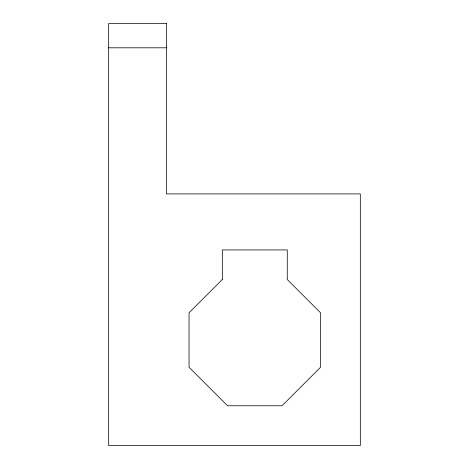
<?xml version="1.0" encoding="UTF-8"?>
<svg xmlns="http://www.w3.org/2000/svg" width="469" height="469" viewBox="0 0 469 469"><rect width="100%" height="100%" fill="white"/><g stroke="black" fill="none" stroke-linecap="round" stroke-linejoin="round"><path stroke-width="0.7" d="M108.679 47.803L166.466 47.803M222.324 279.512L189.042 312.788L189.042 367.262L227.559 405.773L282.027 405.773L320.544 367.262L320.544 312.788L287.263 279.512L287.263 249.924L222.324 249.924L222.324 279.512M166.466 23.45L108.679 23.45L108.679 445.55L360.321 445.55L360.321 193.914L166.466 193.914L166.466 23.45"/></g></svg>
